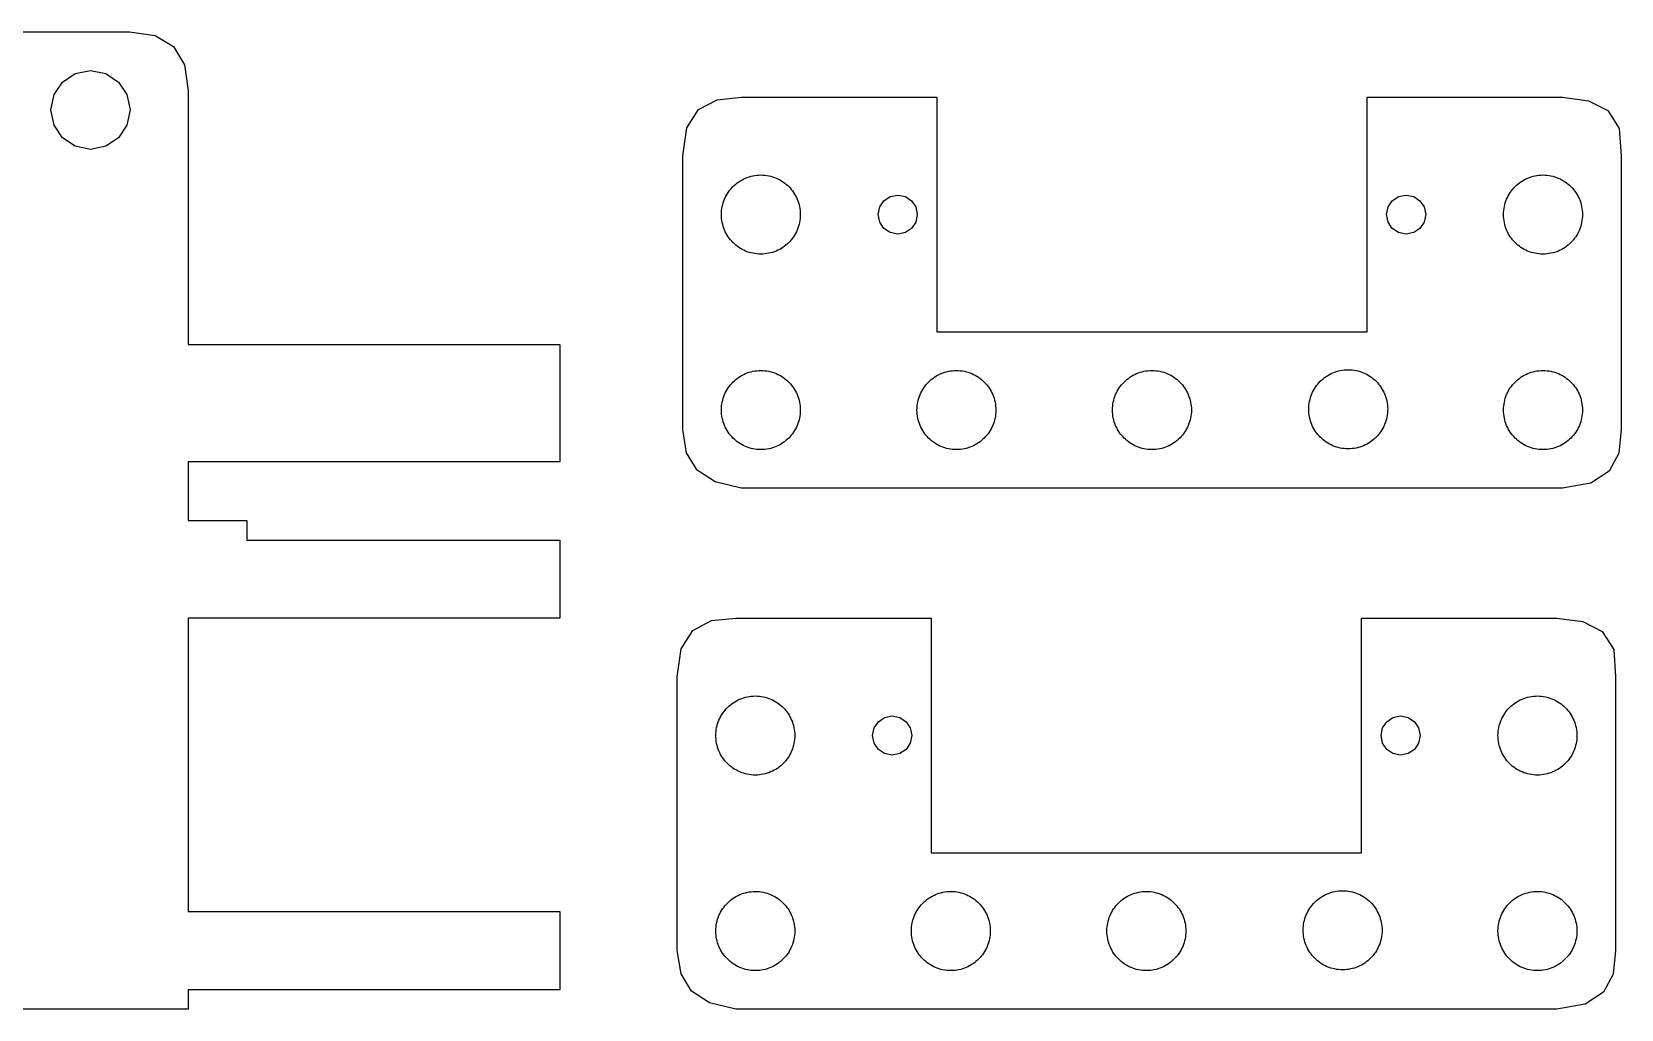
# Model space of a CAD drawing. Extents: x 0 to 450, y -1 to 305.
# Drawn here: x 257 to 338.3, y 200 to 250 of the extents above; entities that cross this region are included whole.
import ezdxf

# ---------------------------------------------------------------- set-up
doc = ezdxf.new("R2010")
doc.units = 0
doc.layers.add('Layer_1', color=7, linetype='CONTINUOUS')

msp = doc.modelspace()

# ---------------------------------------------------------------- linework, layer by layer
at = {"layer": 'Layer_1', "color": 7}
for points in [[(247.999984, 250.000022), (261.999984, 250.000022), (263.312487, 249.812525), (264.250001, 249.250025), (264.812498, 248.312522), (265.000006, 247.000022), (265.000006, 234.000023), (283.999996, 234.000023), (283.999996, 228.000024), (265.000006, 228.000024), (265.000006, 225.000021), (268, 225.000021), (268, 224.000026), (283.999996, 224.000026), (283.999996, 220.000026), (265.000006, 220.000026), (265.000006, 205.000036), (283.999996, 205.000036), (283.999996, 201.000016), (265.000006, 201.000016), (265.000006, 200.000018), (244.99999, 200.000018)], [(262.02374, 246.000024), (261.864703, 245.214669), (261.430997, 244.573339), (260.787724, 244.140942), (259.999989, 243.982386), (259.212254, 244.140942), (258.568982, 244.573339), (258.135275, 245.214669), (257.976239, 246.000024), (258.135275, 246.785379), (258.568982, 247.426709), (259.212255, 247.859106), (259.999989, 248.017662), (260.787724, 247.859106), (261.430997, 247.426709), (261.864703, 246.785379), (262.02374, 246.000024)], [(293.285108, 226.650527), (291.948983, 226.97939), (291.029898, 227.577269), (290.488426, 228.461779), (290.285085, 229.650527), (290.285085, 243.650527), (290.490374, 245.093817), (291.093624, 246.030592), (292.042596, 246.527331), (293.285108, 246.650527), (303.285088, 246.65053), (303.285088, 234.650528), (325.2851, 234.650528), (325.2851, 246.65053), (335.285108, 246.650527), (336.610283, 246.475713), (337.601504, 245.966934), (338.184518, 245.049954), (338.285102, 243.650527), (338.285102, 229.650527), (338.165242, 228.450425), (337.665483, 227.521668), (336.725542, 226.907341), (335.285108, 226.650527), (293.285108, 226.650527)], [(294.285106, 238.626777), (294.285106, 238.626777)], [(334.28511, 238.626777), (334.28511, 238.626777)], [(294.285106, 228.626766), (294.285106, 228.626766)], [(304.285086, 228.626783), (304.285086, 228.626783)], [(314.285094, 228.626783), (314.285094, 228.626783)], [(324.323343, 228.666915), (324.323343, 228.666915)], [(334.28511, 228.626766), (334.28511, 228.626766)], [(293.000035, 200.000015), (291.66391, 200.328877), (290.744825, 200.926756), (290.203354, 201.811266), (290.000013, 203.000015), (290.000013, 217.000015), (290.205301, 218.443305), (290.808551, 219.380079), (291.757523, 219.876819), (293.000035, 220.000014), (303.000015, 220.000017), (303.000015, 208.000016), (325.000027, 208.000016), (325.000027, 220.000017), (335.000036, 220.000014), (336.32521, 219.8252), (337.316431, 219.316421), (337.899446, 218.399442), (338.00003, 217.000015), (338.00003, 203.000015), (337.88017, 201.799912), (337.380411, 200.871156), (336.44047, 200.256829), (335.000036, 200.000015), (293.000035, 200.000015)], [(294.000033, 211.976264), (294.000033, 211.976264)], [(334.000038, 211.976264), (334.000038, 211.976264)], [(294.000033, 201.976253), (294.000033, 201.976253)], [(304.000013, 201.97627), (304.000013, 201.97627)], [(314.000021, 201.97627), (314.000021, 201.97627)], [(324.03827, 202.016402), (324.03827, 202.016402)], [(334.000038, 201.976253), (334.000038, 201.976253)]]:
    msp.add_lwpolyline(points, dxfattribs=at)
at = {"layer": 'Layer_1', "color": 1}
for points in [[(302.285089, 240.650528), (302.206504, 240.261281), (301.992196, 239.94342), (301.674334, 239.729112), (301.285089, 239.650527), (300.895844, 239.729112), (300.577983, 239.94342), (300.363674, 240.261281), (300.285089, 240.650528), (300.363674, 241.039771), (300.577983, 241.357633), (300.895844, 241.571941), (301.285089, 241.650526), (301.674334, 241.571941), (301.992196, 241.357633), (302.206504, 241.039771), (302.285089, 240.650528)], [(328.285083, 240.650528), (328.206498, 240.261281), (327.99219, 239.94342), (327.674328, 239.729112), (327.285085, 239.650527), (326.895838, 239.729112), (326.577977, 239.94342), (326.363669, 240.261281), (326.285084, 240.650528), (326.363669, 241.039771), (326.577977, 241.357633), (326.895838, 241.571941), (327.285085, 241.650526), (327.674328, 241.571941), (327.99219, 241.357633), (328.206498, 241.039771), (328.285083, 240.650528)], [(302.000017, 214.000015), (301.921432, 213.610769), (301.707124, 213.292907), (301.389262, 213.078599), (301.000017, 213.000014), (300.610772, 213.078599), (300.29291, 213.292907), (300.078602, 213.610769), (300.000017, 214.000015), (300.078602, 214.389259), (300.29291, 214.70712), (300.610772, 214.921428), (301.000017, 215.000013), (301.389262, 214.921428), (301.707124, 214.70712), (301.921432, 214.389259), (302.000017, 214.000015)], [(328.00001, 214.000015), (327.921425, 213.610769), (327.707117, 213.292907), (327.389256, 213.078599), (327.000012, 213.000014), (326.610766, 213.078599), (326.292904, 213.292907), (326.078596, 213.610769), (326.000011, 214.000015), (326.078596, 214.389259), (326.292904, 214.70712), (326.610766, 214.921428), (327.000012, 215.000013), (327.389256, 214.921428), (327.707117, 214.70712), (327.921425, 214.389259), (328.00001, 214.000015)]]:
    msp.add_lwpolyline(points, dxfattribs=at)
at = {"layer": 'Layer_1', "color": 7}
for points in [[(292.858416, 242.081535), (292.949686, 242.173094), (293.049678, 242.255918), (293.157007, 242.328655)], [(293.157007, 242.328655), (293.264364, 242.401389), (293.379031, 242.46404), (293.499738, 242.515243)], [(293.499738, 242.515243), (293.620416, 242.566447), (293.747134, 242.606206), (293.87848, 242.633164)], [(293.87848, 242.633164), (294.009798, 242.660116), (294.145801, 242.674278), (294.285106, 242.674278)], [(294.285106, 242.674278), (294.424382, 242.674278), (294.560385, 242.660111), (294.691703, 242.633164)], [(294.691703, 242.633164), (294.823049, 242.606212), (294.949767, 242.566447), (295.070445, 242.515243)], [(295.070445, 242.515243), (295.191152, 242.46404), (295.305847, 242.401389), (295.413176, 242.328655)], [(295.413176, 242.328655), (295.520505, 242.255918), (295.620496, 242.173094), (295.711767, 242.081535)], [(332.85842, 242.081535), (332.949719, 242.173094), (333.049711, 242.255918), (333.15704, 242.328655)], [(333.15704, 242.328655), (333.264369, 242.401389), (333.379064, 242.46404), (333.49977, 242.515243)], [(333.49977, 242.515243), (333.620449, 242.566447), (333.747138, 242.606206), (333.878484, 242.633164)], [(333.878484, 242.633164), (334.009831, 242.660116), (334.145834, 242.674278), (334.28511, 242.674278)], [(334.28511, 242.674278), (334.424415, 242.674278), (334.56039, 242.660111), (334.691736, 242.633164)], [(334.691736, 242.633164), (334.823082, 242.606212), (334.949772, 242.566447), (335.070478, 242.515243)], [(335.070478, 242.515243), (335.191156, 242.46404), (335.305852, 242.401389), (335.413209, 242.328655)], [(335.413209, 242.328655), (335.520538, 242.255918), (335.620529, 242.173094), (335.7118, 242.081535)], [(292.308449, 241.058384), (292.33526, 241.190125), (292.374969, 241.317204), (292.426023, 241.438263)], [(292.426023, 241.438263), (292.477049, 241.559323), (292.539505, 241.674362), (292.612036, 241.782027)], [(292.612036, 241.782027), (292.684539, 241.889692), (292.767117, 241.98998), (292.858416, 242.081535)], [(295.711767, 242.081535), (295.803066, 241.98998), (295.885644, 241.889692), (295.958147, 241.782027)], [(295.958147, 241.782027), (296.030678, 241.674362), (296.093134, 241.559323), (296.144188, 241.438263)], [(296.144188, 241.438263), (296.195214, 241.317204), (296.234866, 241.190125), (296.261734, 241.058384)], [(332.308482, 241.058384), (332.335293, 241.190125), (332.374974, 241.317204), (332.426028, 241.438263)], [(332.426028, 241.438263), (332.477082, 241.559323), (332.539538, 241.674362), (332.612069, 241.782027)], [(332.612069, 241.782027), (332.684572, 241.889692), (332.76715, 241.98998), (332.85842, 242.081535)], [(335.7118, 242.081535), (335.803071, 241.98998), (335.885649, 241.889692), (335.95818, 241.782027)], [(335.95818, 241.782027), (336.030683, 241.674362), (336.093139, 241.559323), (336.144193, 241.438263)], [(336.144193, 241.438263), (336.195247, 241.317204), (336.234899, 241.190125), (336.261766, 241.058384)], [(292.267442, 240.650528), (292.267442, 240.790239), (292.281554, 240.926643), (292.308449, 241.058384)], [(292.308449, 240.242671), (292.281638, 240.374413), (292.267442, 240.510816), (292.267442, 240.650528)], [(296.261734, 241.058384), (296.288545, 240.926643), (296.30274, 240.790239), (296.30274, 240.650528)], [(296.30274, 240.650528), (296.30274, 240.510816), (296.288629, 240.374413), (296.261734, 240.242671)], [(332.267475, 240.650528), (332.267475, 240.790239), (332.281586, 240.926643), (332.308482, 241.058384)], [(332.308482, 240.242671), (332.281671, 240.374413), (332.267475, 240.510816), (332.267475, 240.650528)], [(336.261766, 241.058384), (336.288578, 240.926643), (336.302745, 240.790239), (336.302745, 240.650528)], [(336.302745, 240.650528), (336.302745, 240.510816), (336.288634, 240.374413), (336.261766, 240.242671)], [(292.426023, 239.862795), (292.374969, 239.983854), (292.335317, 240.11093), (292.308449, 240.242671)], [(292.612036, 239.519031), (292.539505, 239.626696), (292.477049, 239.741735), (292.426023, 239.862795)], [(296.144188, 239.862795), (296.093134, 239.741735), (296.030678, 239.626696), (295.958147, 239.519031)], [(296.261734, 240.242671), (296.234922, 240.11093), (296.195214, 239.983854), (296.144188, 239.862795)], [(332.426028, 239.862795), (332.374974, 239.983854), (332.33535, 240.11093), (332.308482, 240.242671)], [(332.612069, 239.519031), (332.539538, 239.626696), (332.477082, 239.741735), (332.426028, 239.862795)], [(336.144193, 239.862795), (336.093139, 239.741735), (336.030683, 239.626696), (335.95818, 239.519031)], [(336.261766, 240.242671), (336.234955, 240.11093), (336.195247, 239.983854), (336.144193, 239.862795)], [(292.858416, 239.21952), (292.767117, 239.311078), (292.684539, 239.411366), (292.612036, 239.519031)], [(293.157007, 238.972403), (293.049678, 239.04514), (292.949686, 239.127964), (292.858416, 239.21952)], [(295.711767, 239.21952), (295.620496, 239.127964), (295.520505, 239.04514), (295.413176, 238.972403)], [(295.958147, 239.519031), (295.885644, 239.411366), (295.803066, 239.311078), (295.711767, 239.21952)], [(332.85842, 239.21952), (332.76715, 239.311078), (332.684572, 239.411366), (332.612069, 239.519031)], [(333.15704, 238.972403), (333.049711, 239.04514), (332.949719, 239.127964), (332.85842, 239.21952)], [(335.7118, 239.21952), (335.620529, 239.127964), (335.520538, 239.04514), (335.413209, 238.972403)], [(335.95818, 239.519031), (335.885649, 239.411366), (335.803071, 239.311078), (335.7118, 239.21952)], [(293.499738, 238.785815), (293.379031, 238.837018), (293.264364, 238.899666), (293.157007, 238.972403)], [(293.87848, 238.667894), (293.747134, 238.694846), (293.620416, 238.734611), (293.499738, 238.785815)], [(294.285106, 238.626777), (294.145801, 238.626777), (294.009798, 238.640945), (293.87848, 238.667894)], [(294.691703, 238.667894), (294.560385, 238.640942), (294.424382, 238.626777), (294.285106, 238.626777)], [(295.070445, 238.785815), (294.949767, 238.734611), (294.823049, 238.694852), (294.691703, 238.667894)], [(295.413176, 238.972403), (295.305847, 238.899666), (295.191152, 238.837018), (295.070445, 238.785815)], [(333.49977, 238.785815), (333.379064, 238.837018), (333.264369, 238.899666), (333.15704, 238.972403)], [(333.878484, 238.667894), (333.747138, 238.694846), (333.620449, 238.734611), (333.49977, 238.785815)], [(334.28511, 238.626777), (334.145834, 238.626777), (334.009831, 238.640945), (333.878484, 238.667894)], [(334.691736, 238.667894), (334.56039, 238.640942), (334.424415, 238.626777), (334.28511, 238.626777)], [(335.070478, 238.785815), (334.949772, 238.734611), (334.823082, 238.694852), (334.691736, 238.667894)], [(335.413209, 238.972403), (335.305852, 238.899666), (335.191156, 238.837018), (335.070478, 238.785815)], [(293.157007, 232.328647), (293.264364, 232.401404), (293.379031, 232.464029), (293.499738, 232.515252)], [(293.499738, 232.515252), (293.620416, 232.566447), (293.747134, 232.606212), (293.87848, 232.633164)], [(293.87848, 232.633164), (294.009798, 232.659976), (294.145801, 232.674284), (294.285106, 232.674284)], [(294.285106, 232.674284), (294.424382, 232.674284), (294.560385, 232.660173), (294.691703, 232.633164)], [(294.691703, 232.633164), (294.823049, 232.606071), (294.949767, 232.566447), (295.070445, 232.515252)], [(295.070445, 232.515252), (295.191152, 232.464029), (295.305847, 232.401404), (295.413176, 232.328647)], [(303.157015, 232.328664), (303.264344, 232.401392), (303.379039, 232.464046), (303.499746, 232.515241)], [(303.499746, 232.515241), (303.620424, 232.566436), (303.747114, 232.606201), (303.87846, 232.633153)], [(303.87846, 232.633153), (304.009806, 232.660246), (304.145809, 232.674273), (304.285086, 232.674273)], [(304.285086, 232.674273), (304.42439, 232.674273), (304.560365, 232.660162), (304.691711, 232.633153)], [(304.691711, 232.633153), (304.823058, 232.606342), (304.949747, 232.566436), (305.070454, 232.515241)], [(305.070454, 232.515241), (305.191132, 232.464046), (305.305827, 232.401392), (305.413184, 232.328664)], [(313.156995, 232.328664), (313.264352, 232.401392), (313.379048, 232.464046), (313.499726, 232.515241)], [(313.499726, 232.515241), (313.620432, 232.566436), (313.747122, 232.606201), (313.878468, 232.633153)], [(313.878468, 232.633153), (314.009814, 232.660246), (314.145789, 232.674273), (314.285094, 232.674273)], [(314.285094, 232.674273), (314.42437, 232.674273), (314.560373, 232.660162), (314.69172, 232.633153)], [(314.69172, 232.633153), (314.823066, 232.606342), (314.949755, 232.566436), (315.070434, 232.515241)], [(315.070434, 232.515241), (315.19114, 232.464046), (315.305835, 232.401392), (315.413164, 232.328664)], [(323.195244, 232.368796), (323.302602, 232.441524), (323.417269, 232.504178), (323.537975, 232.555373)], [(323.537975, 232.555373), (323.658653, 232.606568), (323.785371, 232.646333), (323.916717, 232.673285)], [(323.916717, 232.673285), (324.048035, 232.700096), (324.184038, 232.714405), (324.323343, 232.714405)], [(324.323343, 232.714405), (324.46262, 232.714405), (324.598623, 232.700294), (324.729941, 232.673285)], [(324.729941, 232.673285), (324.861287, 232.646474), (324.988005, 232.606568), (325.108683, 232.555373)], [(325.108683, 232.555373), (325.229389, 232.504178), (325.344084, 232.441524), (325.451414, 232.368796)], [(333.15704, 232.328647), (333.264369, 232.401404), (333.379064, 232.464029), (333.49977, 232.515252)], [(333.49977, 232.515252), (333.620449, 232.566447), (333.747138, 232.606212), (333.878484, 232.633164)], [(333.878484, 232.633164), (334.009831, 232.660258), (334.145834, 232.674284), (334.28511, 232.674284)], [(334.28511, 232.674284), (334.424415, 232.674284), (334.56039, 232.660173), (334.691736, 232.633164)], [(334.691736, 232.633164), (334.823082, 232.606071), (334.949772, 232.566447), (335.070478, 232.515252)], [(335.070478, 232.515252), (335.191156, 232.464029), (335.305852, 232.401404), (335.413209, 232.328647)], [(292.426023, 231.438264), (292.477049, 231.559309), (292.539505, 231.674371), (292.612036, 231.782039)], [(292.612036, 231.782039), (292.684539, 231.889678), (292.767117, 231.98998), (292.858416, 232.081533)], [(292.858416, 232.081533), (292.949686, 232.173086), (293.049678, 232.255918), (293.157007, 232.328647)], [(295.413176, 232.328647), (295.520505, 232.255918), (295.620496, 232.173086), (295.711767, 232.081533)], [(295.711767, 232.081533), (295.803066, 231.98998), (295.885644, 231.889678), (295.958147, 231.782039)], [(295.958147, 231.782039), (296.030678, 231.674371), (296.093134, 231.559309), (296.144188, 231.438264)], [(302.426003, 231.438252), (302.477057, 231.559326), (302.539513, 231.67436), (302.612044, 231.782027)], [(302.612044, 231.782027), (302.684547, 231.889695), (302.767125, 231.989969), (302.858396, 232.081522)], [(302.858396, 232.081522), (302.949695, 232.173074), (303.049686, 232.255907), (303.157015, 232.328664)], [(305.413184, 232.328664), (305.520513, 232.255907), (305.620505, 232.173074), (305.711775, 232.081522)], [(305.711775, 232.081522), (305.803046, 231.989969), (305.885624, 231.889695), (305.958155, 231.782027)], [(305.958155, 231.782027), (306.030658, 231.67436), (306.093114, 231.559326), (306.144168, 231.438252)], [(312.426011, 231.438252), (312.477065, 231.559326), (312.539521, 231.67436), (312.612024, 231.782027)], [(312.612024, 231.782027), (312.684555, 231.889695), (312.767133, 231.989969), (312.858404, 232.081522)], [(312.858404, 232.081522), (312.949675, 232.173074), (313.049666, 232.255907), (313.156995, 232.328664)], [(315.413164, 232.328664), (315.520522, 232.255907), (315.620485, 232.173074), (315.711784, 232.081522)], [(315.711784, 232.081522), (315.803054, 231.989969), (315.885632, 231.889695), (315.958135, 231.782027)], [(315.958135, 231.782027), (316.030666, 231.67436), (316.093122, 231.559326), (316.144176, 231.438252)], [(322.464261, 231.478384), (322.515286, 231.599458), (322.577742, 231.714492), (322.650273, 231.822159)], [(322.650273, 231.822159), (322.722776, 231.929827), (322.805354, 232.030101), (322.896653, 232.121654)], [(322.896653, 232.121654), (322.987924, 232.213206), (323.087915, 232.296039), (323.195244, 232.368796)], [(325.451414, 232.368796), (325.558743, 232.296039), (325.658734, 232.213206), (325.750005, 232.121654)], [(325.750005, 232.121654), (325.841304, 232.030101), (325.923882, 231.929827), (325.996385, 231.822159)], [(325.996385, 231.822159), (326.068916, 231.714492), (326.131372, 231.599458), (326.182426, 231.478384)], [(332.426028, 231.438264), (332.477082, 231.559309), (332.539538, 231.674371), (332.612069, 231.782039)], [(332.612069, 231.782039), (332.684572, 231.889678), (332.76715, 231.98998), (332.85842, 232.081533)], [(332.85842, 232.081533), (332.949719, 232.173086), (333.049711, 232.255918), (333.15704, 232.328647)], [(335.413209, 232.328647), (335.520538, 232.255918), (335.620529, 232.173086), (335.7118, 232.081533)], [(335.7118, 232.081533), (335.803071, 231.98998), (335.885649, 231.889678), (335.95818, 231.782039)], [(335.95818, 231.782039), (336.030683, 231.674371), (336.093139, 231.559309), (336.144193, 231.438264)], [(292.267442, 230.650525), (292.267442, 230.790253), (292.281554, 230.926651), (292.308449, 231.058393)], [(292.308449, 231.058393), (292.33526, 231.190134), (292.374969, 231.317219), (292.426023, 231.438264)], [(296.144188, 231.438264), (296.195214, 231.317219), (296.234866, 231.190134), (296.261734, 231.058393)], [(296.261734, 231.058393), (296.288545, 230.926651), (296.30274, 230.790225), (296.30274, 230.650525)], [(302.267451, 230.650514), (302.267451, 230.790242), (302.281562, 230.92664), (302.308458, 231.058381)], [(302.308458, 231.058381), (302.335269, 231.190123), (302.374949, 231.317207), (302.426003, 231.438252)], [(306.144168, 231.438252), (306.195222, 231.317207), (306.234874, 231.190123), (306.261742, 231.058381)], [(306.261742, 231.058381), (306.288553, 230.92664), (306.30272, 230.790242), (306.30272, 230.650514)], [(312.267459, 230.650514), (312.267459, 230.790242), (312.28157, 230.92664), (312.308438, 231.058381)], [(312.308438, 231.058381), (312.335249, 231.190123), (312.374957, 231.317207), (312.426011, 231.438252)], [(316.144176, 231.438252), (316.19523, 231.317207), (316.234854, 231.190123), (316.261722, 231.058381)], [(316.261722, 231.058381), (316.288533, 230.92664), (316.302729, 230.790242), (316.302729, 230.650514)], [(322.30568, 230.690646), (322.30568, 230.830374), (322.319791, 230.966772), (322.346687, 231.098513)], [(322.346687, 231.098513), (322.373498, 231.230255), (322.413207, 231.357339), (322.464261, 231.478384)], [(326.182426, 231.478384), (326.233451, 231.357339), (326.273104, 231.230255), (326.299971, 231.098513)], [(326.299971, 231.098513), (326.326782, 230.966772), (326.340978, 230.830374), (326.340978, 230.690646)], [(332.267475, 230.650525), (332.267475, 230.790225), (332.281586, 230.926651), (332.308482, 231.058393)], [(332.308482, 231.058393), (332.335293, 231.190134), (332.374974, 231.31719), (332.426028, 231.438264)], [(336.144193, 231.438264), (336.195247, 231.31719), (336.234899, 231.190134), (336.261766, 231.058393)], [(336.261766, 231.058393), (336.288578, 230.926651), (336.302745, 230.790225), (336.302745, 230.650525)], [(292.308449, 230.242686), (292.281638, 230.374427), (292.267442, 230.510825), (292.267442, 230.650525)], [(292.426023, 229.862786), (292.374969, 229.98386), (292.335317, 230.110916), (292.308449, 230.242686)], [(296.261734, 230.242686), (296.234922, 230.110944), (296.195214, 229.98386), (296.144188, 229.862786)], [(296.30274, 230.650525), (296.30274, 230.510825), (296.288629, 230.374427), (296.261734, 230.242686)], [(302.308458, 230.242674), (302.281646, 230.374416), (302.267451, 230.510814), (302.267451, 230.650514)], [(302.426003, 229.862803), (302.374949, 229.983848), (302.335325, 230.110933), (302.308458, 230.242674)], [(306.261742, 230.242674), (306.234931, 230.110933), (306.195222, 229.983848), (306.144168, 229.862803)], [(306.30272, 230.650514), (306.30272, 230.510814), (306.288609, 230.374416), (306.261742, 230.242674)], [(312.308438, 230.242674), (312.281626, 230.374416), (312.267459, 230.510814), (312.267459, 230.650514)], [(312.426011, 229.862803), (312.374957, 229.983848), (312.335305, 230.110933), (312.308438, 230.242674)], [(316.261722, 230.242674), (316.234911, 230.110933), (316.19523, 229.983848), (316.144176, 229.862803)], [(316.302729, 230.650514), (316.302729, 230.510814), (316.288618, 230.374416), (316.261722, 230.242674)], [(322.346687, 230.282806), (322.319876, 230.414548), (322.30568, 230.550946), (322.30568, 230.690646)], [(322.464261, 229.902907), (322.413207, 230.02398), (322.373554, 230.151065), (322.346687, 230.282806)], [(326.299971, 230.282806), (326.27316, 230.151065), (326.233451, 230.02398), (326.182426, 229.902907)], [(326.340978, 230.690646), (326.340978, 230.550946), (326.326867, 230.414548), (326.299971, 230.282806)], [(332.308482, 230.242658), (332.281671, 230.374399), (332.267475, 230.510825), (332.267475, 230.650525)], [(332.426028, 229.862786), (332.374974, 229.98386), (332.33535, 230.110916), (332.308482, 230.242658)], [(336.261766, 230.242658), (336.234955, 230.110916), (336.195247, 229.98386), (336.144193, 229.862786)], [(336.302745, 230.650525), (336.302745, 230.510825), (336.288634, 230.374399), (336.261766, 230.242658)], [(292.612036, 229.51904), (292.539505, 229.626708), (292.477049, 229.741741), (292.426023, 229.862786)], [(292.858416, 229.219517), (292.767117, 229.31107), (292.684539, 229.411372), (292.612036, 229.51904)], [(295.958147, 229.51904), (295.885644, 229.411372), (295.803066, 229.31107), (295.711767, 229.219517)], [(296.144188, 229.862786), (296.093134, 229.741741), (296.030678, 229.626708), (295.958147, 229.51904)], [(302.612044, 229.519028), (302.539513, 229.626696), (302.477057, 229.74173), (302.426003, 229.862803)], [(302.858396, 229.219506), (302.767125, 229.311087), (302.684547, 229.411361), (302.612044, 229.519028)], [(305.958155, 229.519028), (305.885624, 229.411361), (305.803046, 229.311087), (305.711775, 229.219506)], [(306.144168, 229.862803), (306.093114, 229.74173), (306.030658, 229.626696), (305.958155, 229.519028)], [(312.612024, 229.519028), (312.539521, 229.626696), (312.477065, 229.74173), (312.426011, 229.862803)], [(312.858404, 229.219506), (312.767133, 229.311087), (312.684555, 229.411361), (312.612024, 229.519028)], [(315.958135, 229.519028), (315.885632, 229.411361), (315.803054, 229.311087), (315.711784, 229.219506)], [(316.144176, 229.862803), (316.093122, 229.74173), (316.030666, 229.626696), (315.958135, 229.519028)], [(322.650273, 229.55916), (322.577742, 229.666828), (322.515286, 229.781862), (322.464261, 229.902907)], [(322.896653, 229.259638), (322.805354, 229.351219), (322.722776, 229.451493), (322.650273, 229.55916)], [(323.195244, 229.012524), (323.087915, 229.085281), (322.987924, 229.168085), (322.896653, 229.259638)], [(325.750005, 229.259638), (325.658734, 229.168085), (325.558743, 229.085281), (325.451414, 229.012524)], [(325.996385, 229.55916), (325.923882, 229.451493), (325.841304, 229.351219), (325.750005, 229.259638)], [(326.182426, 229.902907), (326.131372, 229.781862), (326.068916, 229.666828), (325.996385, 229.55916)], [(332.612069, 229.51904), (332.539538, 229.626708), (332.477082, 229.741741), (332.426028, 229.862786)], [(332.85842, 229.219517), (332.76715, 229.31107), (332.684572, 229.411372), (332.612069, 229.51904)], [(335.95818, 229.51904), (335.885649, 229.411372), (335.803071, 229.31107), (335.7118, 229.219517)], [(336.144193, 229.862786), (336.093139, 229.741741), (336.030683, 229.626708), (335.95818, 229.51904)], [(293.157007, 228.972404), (293.049678, 229.045132), (292.949686, 229.127964), (292.858416, 229.219517)], [(293.499738, 228.785826), (293.379031, 228.837022), (293.264364, 228.899675), (293.157007, 228.972404)], [(293.87848, 228.667886), (293.747134, 228.694979), (293.620416, 228.734603), (293.499738, 228.785826)], [(294.285106, 228.626766), (294.145801, 228.626766), (294.009798, 228.640877), (293.87848, 228.667886)], [(294.691703, 228.667886), (294.560385, 228.640792), (294.424382, 228.626766), (294.285106, 228.626766)], [(295.070445, 228.785826), (294.949767, 228.734603), (294.823049, 228.694866), (294.691703, 228.667886)], [(295.413176, 228.972404), (295.305847, 228.899675), (295.191152, 228.837022), (295.070445, 228.785826)], [(295.711767, 229.219517), (295.620496, 229.127964), (295.520505, 229.045132), (295.413176, 228.972404)], [(303.157015, 228.972392), (303.049686, 229.045149), (302.949695, 229.127953), (302.858396, 229.219506)], [(303.499746, 228.785815), (303.379039, 228.83701), (303.264344, 228.899664), (303.157015, 228.972392)], [(303.87846, 228.667903), (303.747114, 228.694714), (303.620424, 228.73462), (303.499746, 228.785815)], [(304.285086, 228.626783), (304.145809, 228.626783), (304.009806, 228.640894), (303.87846, 228.667903)], [(304.691711, 228.667903), (304.560365, 228.640809), (304.42439, 228.626783), (304.285086, 228.626783)], [(305.070454, 228.785815), (304.949747, 228.73462), (304.823058, 228.694855), (304.691711, 228.667903)], [(305.413184, 228.972392), (305.305827, 228.899664), (305.191132, 228.83701), (305.070454, 228.785815)], [(305.711775, 229.219506), (305.620505, 229.127953), (305.520513, 229.045149), (305.413184, 228.972392)], [(313.156995, 228.972392), (313.049666, 229.045149), (312.949675, 229.127953), (312.858404, 229.219506)], [(313.499726, 228.785815), (313.379048, 228.83701), (313.264352, 228.899664), (313.156995, 228.972392)], [(313.878468, 228.667903), (313.747122, 228.694714), (313.620432, 228.73462), (313.499726, 228.785815)], [(314.285094, 228.626783), (314.145789, 228.626783), (314.009814, 228.640894), (313.878468, 228.667903)], [(314.69172, 228.667903), (314.560373, 228.640809), (314.42437, 228.626783), (314.285094, 228.626783)], [(315.070434, 228.785815), (314.949755, 228.73462), (314.823066, 228.694855), (314.69172, 228.667903)], [(315.413164, 228.972392), (315.305835, 228.899664), (315.19114, 228.83701), (315.070434, 228.785815)], [(315.711784, 229.219506), (315.620485, 229.127953), (315.520522, 229.045149), (315.413164, 228.972392)], [(323.537975, 228.825947), (323.417269, 228.877142), (323.302602, 228.939796), (323.195244, 229.012524)], [(323.916717, 228.708035), (323.785371, 228.734846), (323.658653, 228.774752), (323.537975, 228.825947)], [(324.323343, 228.666915), (324.184038, 228.666915), (324.048035, 228.681026), (323.916717, 228.708035)], [(324.729941, 228.708035), (324.598623, 228.680941), (324.46262, 228.666915), (324.323343, 228.666915)], [(325.108683, 228.825947), (324.988005, 228.774752), (324.861287, 228.734987), (324.729941, 228.708035)], [(325.451414, 229.012524), (325.344084, 228.939796), (325.229389, 228.877142), (325.108683, 228.825947)], [(333.15704, 228.972404), (333.049711, 229.045132), (332.949719, 229.127964), (332.85842, 229.219517)], [(333.49977, 228.785826), (333.379064, 228.837022), (333.264369, 228.899675), (333.15704, 228.972404)], [(333.878484, 228.667886), (333.747138, 228.694979), (333.620449, 228.734603), (333.49977, 228.785826)], [(334.28511, 228.626766), (334.145834, 228.626766), (334.009831, 228.640877), (333.878484, 228.667886)], [(334.691736, 228.667886), (334.56039, 228.640792), (334.424415, 228.626766), (334.28511, 228.626766)], [(335.070478, 228.785826), (334.949772, 228.734603), (334.823082, 228.694838), (334.691736, 228.667886)], [(335.413209, 228.972404), (335.305852, 228.899675), (335.191156, 228.837022), (335.070478, 228.785826)], [(335.7118, 229.219517), (335.620529, 229.127964), (335.520538, 229.045132), (335.413209, 228.972404)], [(292.326963, 215.131515), (292.399466, 215.239179), (292.482044, 215.339467), (292.573343, 215.431023)], [(292.573343, 215.431023), (292.664614, 215.522581), (292.764605, 215.605405), (292.871934, 215.678142)], [(292.871934, 215.678142), (292.979292, 215.750877), (293.093958, 215.813527), (293.214665, 215.864731)], [(293.214665, 215.864731), (293.335343, 215.915934), (293.462061, 215.955694), (293.593407, 215.982652)], [(293.593407, 215.982652), (293.724725, 216.009604), (293.860728, 216.023766), (294.000033, 216.023766)], [(294.000033, 216.023766), (294.13931, 216.023766), (294.275312, 216.009598), (294.40663, 215.982652)], [(294.40663, 215.982652), (294.537977, 215.955699), (294.664694, 215.915934), (294.785373, 215.864731)], [(294.785373, 215.864731), (294.906079, 215.813527), (295.020774, 215.750877), (295.128103, 215.678142)], [(295.128103, 215.678142), (295.235432, 215.605405), (295.335424, 215.522581), (295.426694, 215.431023)], [(295.426694, 215.431023), (295.517993, 215.339467), (295.600572, 215.239179), (295.673074, 215.131515)], [(332.326996, 215.131515), (332.399499, 215.239179), (332.482077, 215.339467), (332.573348, 215.431023)], [(332.573348, 215.431023), (332.664647, 215.522581), (332.764638, 215.605405), (332.871967, 215.678142)], [(332.871967, 215.678142), (332.979296, 215.750877), (333.093991, 215.813527), (333.214698, 215.864731)], [(333.214698, 215.864731), (333.335376, 215.915934), (333.462066, 215.955694), (333.593412, 215.982652)], [(333.593412, 215.982652), (333.724758, 216.009604), (333.860761, 216.023766), (334.000038, 216.023766)], [(334.000038, 216.023766), (334.139342, 216.023766), (334.275317, 216.009598), (334.406663, 215.982652)], [(334.406663, 215.982652), (334.53801, 215.955699), (334.664699, 215.915934), (334.785406, 215.864731)], [(334.785406, 215.864731), (334.906084, 215.813527), (335.020779, 215.750877), (335.128136, 215.678142)], [(335.128136, 215.678142), (335.235465, 215.605405), (335.335457, 215.522581), (335.426727, 215.431023)], [(335.426727, 215.431023), (335.517998, 215.339467), (335.600576, 215.239179), (335.673107, 215.131515)], [(292.023377, 214.407871), (292.050188, 214.539613), (292.089896, 214.666692), (292.14095, 214.787751)], [(292.14095, 214.787751), (292.191976, 214.90881), (292.254432, 215.02385), (292.326963, 215.131515)], [(295.673074, 215.131515), (295.745606, 215.02385), (295.808061, 214.90881), (295.859115, 214.787751)], [(295.859115, 214.787751), (295.910141, 214.666692), (295.949793, 214.539613), (295.976661, 214.407871)], [(332.02341, 214.407871), (332.050221, 214.539613), (332.089901, 214.666692), (332.140955, 214.787751)], [(332.140955, 214.787751), (332.192009, 214.90881), (332.254465, 215.02385), (332.326996, 215.131515)], [(335.673107, 215.131515), (335.74561, 215.02385), (335.808066, 214.90881), (335.85912, 214.787751)], [(335.85912, 214.787751), (335.910174, 214.666692), (335.949826, 214.539613), (335.976694, 214.407871)], [(291.98237, 214.000015), (291.98237, 214.139726), (291.996481, 214.27613), (292.023377, 214.407871)], [(292.023377, 213.592159), (291.996566, 213.7239), (291.98237, 213.860304), (291.98237, 214.000015)], [(295.976661, 214.407871), (296.003472, 214.27613), (296.017668, 214.139726), (296.017668, 214.000015)], [(296.017668, 214.000015), (296.017668, 213.860304), (296.003557, 213.7239), (295.976661, 213.592159)], [(331.982403, 214.000015), (331.982403, 214.139726), (331.996514, 214.27613), (332.02341, 214.407871)], [(332.02341, 213.592159), (331.996598, 213.7239), (331.982403, 213.860304), (331.982403, 214.000015)], [(335.976694, 214.407871), (336.003505, 214.27613), (336.017672, 214.139726), (336.017672, 214.000015)], [(336.017672, 214.000015), (336.017672, 213.860304), (336.003561, 213.7239), (335.976694, 213.592159)], [(292.14095, 213.212282), (292.089896, 213.333341), (292.050244, 213.460417), (292.023377, 213.592159)], [(292.326963, 212.868518), (292.254432, 212.976183), (292.191976, 213.091223), (292.14095, 213.212282)], [(295.859115, 213.212282), (295.808061, 213.091223), (295.745606, 212.976183), (295.673074, 212.868518)], [(295.976661, 213.592159), (295.94985, 213.460417), (295.910141, 213.333341), (295.859115, 213.212282)], [(332.140955, 213.212282), (332.089901, 213.333341), (332.050277, 213.460417), (332.02341, 213.592159)], [(332.326996, 212.868518), (332.254465, 212.976183), (332.192009, 213.091223), (332.140955, 213.212282)], [(335.85912, 213.212282), (335.808066, 213.091223), (335.74561, 212.976183), (335.673107, 212.868518)], [(335.976694, 213.592159), (335.949883, 213.460417), (335.910174, 213.333341), (335.85912, 213.212282)], [(292.573343, 212.569007), (292.482044, 212.660566), (292.399466, 212.760854), (292.326963, 212.868518)], [(292.871934, 212.321891), (292.764605, 212.394628), (292.664614, 212.477452), (292.573343, 212.569007)], [(293.214665, 212.135302), (293.093958, 212.186506), (292.979292, 212.249154), (292.871934, 212.321891)], [(295.128103, 212.321891), (295.020774, 212.249154), (294.906079, 212.186506), (294.785373, 212.135302)], [(295.426694, 212.569007), (295.335424, 212.477452), (295.235432, 212.394628), (295.128103, 212.321891)], [(295.673074, 212.868518), (295.600572, 212.760854), (295.517993, 212.660566), (295.426694, 212.569007)], [(332.573348, 212.569007), (332.482077, 212.660566), (332.399499, 212.760854), (332.326996, 212.868518)], [(332.871967, 212.321891), (332.764638, 212.394628), (332.664647, 212.477452), (332.573348, 212.569007)], [(333.214698, 212.135302), (333.093991, 212.186506), (332.979296, 212.249154), (332.871967, 212.321891)], [(335.128136, 212.321891), (335.020779, 212.249154), (334.906084, 212.186506), (334.785406, 212.135302)], [(335.426727, 212.569007), (335.335457, 212.477452), (335.235465, 212.394628), (335.128136, 212.321891)], [(335.673107, 212.868518), (335.600576, 212.760854), (335.517998, 212.660566), (335.426727, 212.569007)], [(293.593407, 212.017381), (293.462061, 212.044334), (293.335343, 212.084099), (293.214665, 212.135302)], [(294.000033, 211.976264), (293.860728, 211.976264), (293.724725, 211.990432), (293.593407, 212.017381)], [(294.40663, 212.017381), (294.275312, 211.990429), (294.13931, 211.976264), (294.000033, 211.976264)], [(294.785373, 212.135302), (294.664694, 212.084099), (294.537977, 212.044339), (294.40663, 212.017381)], [(333.593412, 212.017381), (333.462066, 212.044334), (333.335376, 212.084099), (333.214698, 212.135302)], [(334.000038, 211.976264), (333.860761, 211.976264), (333.724758, 211.990432), (333.593412, 212.017381)], [(334.406663, 212.017381), (334.275317, 211.990429), (334.139342, 211.976264), (334.000038, 211.976264)], [(334.785406, 212.135302), (334.664699, 212.084099), (334.53801, 212.044339), (334.406663, 212.017381)], [(292.573343, 205.43102), (292.664614, 205.522573), (292.764605, 205.605405), (292.871934, 205.678134)], [(292.871934, 205.678134), (292.979292, 205.750891), (293.093958, 205.813516), (293.214665, 205.864739)], [(293.214665, 205.864739), (293.335343, 205.915935), (293.462061, 205.9557), (293.593407, 205.982652)], [(293.593407, 205.982652), (293.724725, 206.009463), (293.860728, 206.023772), (294.000033, 206.023772)], [(294.000033, 206.023772), (294.13931, 206.023772), (294.275312, 206.009661), (294.40663, 205.982652)], [(294.40663, 205.982652), (294.537977, 205.955559), (294.664694, 205.915935), (294.785373, 205.864739)], [(294.785373, 205.864739), (294.906079, 205.813516), (295.020774, 205.750891), (295.128103, 205.678134)], [(295.128103, 205.678134), (295.235432, 205.605405), (295.335424, 205.522573), (295.426694, 205.43102)], [(302.573323, 205.431009), (302.664622, 205.522562), (302.764613, 205.605394), (302.871942, 205.678151)], [(302.871942, 205.678151), (302.979272, 205.75088), (303.093967, 205.813533), (303.214673, 205.864728)], [(303.214673, 205.864728), (303.335351, 205.915923), (303.462041, 205.955688), (303.593387, 205.982641)], [(303.593387, 205.982641), (303.724733, 206.009734), (303.860736, 206.02376), (304.000013, 206.02376)], [(304.000013, 206.02376), (304.139318, 206.02376), (304.275292, 206.009649), (304.406639, 205.982641)], [(304.406639, 205.982641), (304.537985, 205.955829), (304.664674, 205.915923), (304.785381, 205.864728)], [(304.785381, 205.864728), (304.906059, 205.813533), (305.020754, 205.75088), (305.128112, 205.678151)], [(305.128112, 205.678151), (305.235441, 205.605394), (305.335432, 205.522562), (305.426703, 205.431009)], [(312.573331, 205.431009), (312.664602, 205.522562), (312.764593, 205.605394), (312.871922, 205.678151)], [(312.871922, 205.678151), (312.97928, 205.75088), (313.093975, 205.813533), (313.214653, 205.864728)], [(313.214653, 205.864728), (313.33536, 205.915923), (313.462049, 205.955688), (313.593395, 205.982641)], [(313.593395, 205.982641), (313.724742, 206.009734), (313.860716, 206.02376), (314.000021, 206.02376)], [(314.000021, 206.02376), (314.139298, 206.02376), (314.275301, 206.009649), (314.406647, 205.982641)], [(314.406647, 205.982641), (314.537993, 205.955829), (314.664683, 205.915923), (314.785361, 205.864728)], [(314.785361, 205.864728), (314.906067, 205.813533), (315.020762, 205.75088), (315.128092, 205.678151)], [(315.128092, 205.678151), (315.235449, 205.605394), (315.335412, 205.522562), (315.426711, 205.431009)], [(322.611581, 205.471141), (322.702851, 205.562694), (322.802843, 205.645526), (322.910172, 205.718283)], [(322.910172, 205.718283), (323.017529, 205.791012), (323.132196, 205.853665), (323.252902, 205.90486)], [(323.252902, 205.90486), (323.373581, 205.956055), (323.500298, 205.99582), (323.631645, 206.022773)], [(323.631645, 206.022773), (323.762963, 206.049584), (323.898966, 206.063892), (324.03827, 206.063892)], [(324.03827, 206.063892), (324.177547, 206.063892), (324.31355, 206.049781), (324.444868, 206.022773)], [(324.444868, 206.022773), (324.576214, 205.995961), (324.702932, 205.956055), (324.82361, 205.90486)], [(324.82361, 205.90486), (324.944317, 205.853665), (325.059012, 205.791012), (325.166341, 205.718283)], [(325.166341, 205.718283), (325.27367, 205.645526), (325.373661, 205.562694), (325.464932, 205.471141)], [(332.573348, 205.43102), (332.664647, 205.522573), (332.764638, 205.605405), (332.871967, 205.678134)], [(332.871967, 205.678134), (332.979296, 205.750891), (333.093991, 205.813516), (333.214698, 205.864739)], [(333.214698, 205.864739), (333.335376, 205.915935), (333.462066, 205.9557), (333.593412, 205.982652)], [(333.593412, 205.982652), (333.724758, 206.009745), (333.860761, 206.023772), (334.000038, 206.023772)], [(334.000038, 206.023772), (334.139342, 206.023772), (334.275317, 206.009661), (334.406663, 205.982652)], [(334.406663, 205.982652), (334.53801, 205.955559), (334.664699, 205.915935), (334.785406, 205.864739)], [(334.785406, 205.864739), (334.906084, 205.813516), (335.020779, 205.750891), (335.128136, 205.678134)], [(335.128136, 205.678134), (335.235465, 205.605405), (335.335457, 205.522573), (335.426727, 205.43102)], [(292.14095, 204.787751), (292.191976, 204.908796), (292.254432, 205.023858), (292.326963, 205.131526)], [(292.326963, 205.131526), (292.399466, 205.239166), (292.482044, 205.339467), (292.573343, 205.43102)], [(295.426694, 205.43102), (295.517993, 205.339467), (295.600572, 205.239166), (295.673074, 205.131526)], [(295.673074, 205.131526), (295.745606, 205.023858), (295.808061, 204.908796), (295.859115, 204.787751)], [(302.14093, 204.78774), (302.191984, 204.908813), (302.25444, 205.023847), (302.326971, 205.131515)], [(302.326971, 205.131515), (302.399474, 205.239183), (302.482052, 205.339456), (302.573323, 205.431009)], [(305.426703, 205.431009), (305.517973, 205.339456), (305.600552, 205.239183), (305.673083, 205.131515)], [(305.673083, 205.131515), (305.745586, 205.023847), (305.808041, 204.908813), (305.859095, 204.78774)], [(312.140939, 204.78774), (312.191993, 204.908813), (312.254448, 205.023847), (312.326951, 205.131515)], [(312.326951, 205.131515), (312.399482, 205.239183), (312.482061, 205.339456), (312.573331, 205.431009)], [(315.426711, 205.431009), (315.517982, 205.339456), (315.60056, 205.239183), (315.673063, 205.131515)], [(315.673063, 205.131515), (315.745594, 205.023847), (315.80805, 204.908813), (315.859104, 204.78774)], [(322.179188, 204.827872), (322.230214, 204.948945), (322.29267, 205.063979), (322.365201, 205.171647)], [(322.365201, 205.171647), (322.437704, 205.279315), (322.520282, 205.379588), (322.611581, 205.471141)], [(325.464932, 205.471141), (325.556231, 205.379588), (325.638809, 205.279315), (325.711312, 205.171647)], [(325.711312, 205.171647), (325.783843, 205.063979), (325.846299, 204.948945), (325.897353, 204.827872)], [(332.140955, 204.787751), (332.192009, 204.908796), (332.254465, 205.023858), (332.326996, 205.131526)], [(332.326996, 205.131526), (332.399499, 205.239166), (332.482077, 205.339467), (332.573348, 205.43102)], [(335.426727, 205.43102), (335.517998, 205.339467), (335.600576, 205.239166), (335.673107, 205.131526)], [(335.673107, 205.131526), (335.74561, 205.023858), (335.808066, 204.908796), (335.85912, 204.787751)], [(291.98237, 204.000013), (291.98237, 204.139741), (291.996481, 204.276139), (292.023377, 204.40788)], [(292.023377, 204.40788), (292.050188, 204.539621), (292.089896, 204.666706), (292.14095, 204.787751)], [(295.859115, 204.787751), (295.910141, 204.666706), (295.949793, 204.539621), (295.976661, 204.40788)], [(295.976661, 204.40788), (296.003472, 204.276139), (296.017668, 204.139713), (296.017668, 204.000013)], [(301.982378, 204.000001), (301.982378, 204.139729), (301.996489, 204.276127), (302.023385, 204.407869)], [(302.023385, 204.407869), (302.050196, 204.53961), (302.089876, 204.666695), (302.14093, 204.78774)], [(305.859095, 204.78774), (305.910149, 204.666695), (305.949802, 204.53961), (305.976669, 204.407869)], [(305.976669, 204.407869), (306.00348, 204.276127), (306.017648, 204.139729), (306.017648, 204.000001)], [(311.982386, 204.000001), (311.982386, 204.139729), (311.996497, 204.276127), (312.023365, 204.407869)], [(312.023365, 204.407869), (312.050176, 204.53961), (312.089885, 204.666695), (312.140939, 204.78774)], [(315.859104, 204.78774), (315.910158, 204.666695), (315.949782, 204.53961), (315.976649, 204.407869)], [(315.976649, 204.407869), (316.00346, 204.276127), (316.017656, 204.139729), (316.017656, 204.000001)], [(322.020607, 204.040133), (322.020607, 204.179861), (322.034718, 204.316259), (322.061614, 204.448001)], [(322.061614, 203.632294), (322.034803, 203.764035), (322.020607, 203.900433), (322.020607, 204.040133)], [(322.061614, 204.448001), (322.088425, 204.579742), (322.128134, 204.706827), (322.179188, 204.827872)], [(325.897353, 204.827872), (325.948379, 204.706827), (325.988031, 204.579742), (326.014898, 204.448001)], [(326.014898, 204.448001), (326.04171, 204.316259), (326.055905, 204.179861), (326.055905, 204.040133)], [(326.055905, 204.040133), (326.055905, 203.900433), (326.041794, 203.764035), (326.014898, 203.632294)], [(331.982403, 204.000013), (331.982403, 204.139713), (331.996514, 204.276139), (332.02341, 204.40788)], [(332.02341, 204.40788), (332.050221, 204.539621), (332.089901, 204.666678), (332.140955, 204.787751)], [(335.85912, 204.787751), (335.910174, 204.666678), (335.949826, 204.539621), (335.976694, 204.40788)], [(335.976694, 204.40788), (336.003505, 204.276139), (336.017672, 204.139713), (336.017672, 204.000013)], [(292.023377, 203.592173), (291.996566, 203.723915), (291.98237, 203.860313), (291.98237, 204.000013)], [(292.14095, 203.212274), (292.089896, 203.333347), (292.050244, 203.460404), (292.023377, 203.592173)], [(295.976661, 203.592173), (295.94985, 203.460432), (295.910141, 203.333347), (295.859115, 203.212274)], [(296.017668, 204.000013), (296.017668, 203.860313), (296.003557, 203.723915), (295.976661, 203.592173)], [(302.023385, 203.592162), (301.996574, 203.723903), (301.982378, 203.860301), (301.982378, 204.000001)], [(302.14093, 203.212291), (302.089876, 203.333336), (302.050252, 203.460421), (302.023385, 203.592162)], [(305.976669, 203.592162), (305.949858, 203.460421), (305.910149, 203.333336), (305.859095, 203.212291)], [(306.017648, 204.000001), (306.017648, 203.860301), (306.003537, 203.723903), (305.976669, 203.592162)], [(312.023365, 203.592162), (311.996554, 203.723903), (311.982386, 203.860301), (311.982386, 204.000001)], [(312.140939, 203.212291), (312.089885, 203.333336), (312.050232, 203.460421), (312.023365, 203.592162)], [(315.976649, 203.592162), (315.949838, 203.460421), (315.910158, 203.333336), (315.859104, 203.212291)], [(316.017656, 204.000001), (316.017656, 203.860301), (316.003545, 203.723903), (315.976649, 203.592162)], [(322.179188, 203.252395), (322.128134, 203.373468), (322.088482, 203.500553), (322.061614, 203.632294)], [(322.365201, 202.908648), (322.29267, 203.016316), (322.230214, 203.131349), (322.179188, 203.252395)], [(325.897353, 203.252395), (325.846299, 203.131349), (325.783843, 203.016316), (325.711312, 202.908648)], [(326.014898, 203.632294), (325.988087, 203.500553), (325.948379, 203.373468), (325.897353, 203.252395)], [(332.02341, 203.592145), (331.996598, 203.723886), (331.982403, 203.860313), (331.982403, 204.000013)], [(332.140955, 203.212274), (332.089901, 203.333347), (332.050277, 203.460404), (332.02341, 203.592145)], [(335.976694, 203.592145), (335.949883, 203.460404), (335.910174, 203.333347), (335.85912, 203.212274)], [(336.017672, 204.000013), (336.017672, 203.860313), (336.003561, 203.723886), (335.976694, 203.592145)], [(292.326963, 202.868527), (292.254432, 202.976195), (292.191976, 203.091229), (292.14095, 203.212274)], [(292.573343, 202.569005), (292.482044, 202.660558), (292.399466, 202.760859), (292.326963, 202.868527)], [(292.871934, 202.321891), (292.764605, 202.39462), (292.664614, 202.477452), (292.573343, 202.569005)], [(295.426694, 202.569005), (295.335424, 202.477452), (295.235432, 202.39462), (295.128103, 202.321891)], [(295.673074, 202.868527), (295.600572, 202.760859), (295.517993, 202.660558), (295.426694, 202.569005)], [(295.859115, 203.212274), (295.808061, 203.091229), (295.745606, 202.976195), (295.673074, 202.868527)], [(302.326971, 202.868516), (302.25444, 202.976184), (302.191984, 203.091217), (302.14093, 203.212291)], [(302.573323, 202.568993), (302.482052, 202.660575), (302.399474, 202.760848), (302.326971, 202.868516)], [(302.871942, 202.32188), (302.764613, 202.394637), (302.664622, 202.477441), (302.573323, 202.568993)], [(305.426703, 202.568993), (305.335432, 202.477441), (305.235441, 202.394637), (305.128112, 202.32188)], [(305.673083, 202.868516), (305.600552, 202.760848), (305.517973, 202.660575), (305.426703, 202.568993)], [(305.859095, 203.212291), (305.808041, 203.091217), (305.745586, 202.976184), (305.673083, 202.868516)], [(312.326951, 202.868516), (312.254448, 202.976184), (312.191993, 203.091217), (312.140939, 203.212291)], [(312.573331, 202.568993), (312.482061, 202.660575), (312.399482, 202.760848), (312.326951, 202.868516)], [(312.871922, 202.32188), (312.764593, 202.394637), (312.664602, 202.477441), (312.573331, 202.568993)], [(315.426711, 202.568993), (315.335412, 202.477441), (315.235449, 202.394637), (315.128092, 202.32188)], [(315.673063, 202.868516), (315.60056, 202.760848), (315.517982, 202.660575), (315.426711, 202.568993)], [(315.859104, 203.212291), (315.80805, 203.091217), (315.745594, 202.976184), (315.673063, 202.868516)], [(322.611581, 202.609125), (322.520282, 202.700707), (322.437704, 202.80098), (322.365201, 202.908648)], [(322.910172, 202.362012), (322.802843, 202.434769), (322.702851, 202.517573), (322.611581, 202.609125)], [(325.464932, 202.609125), (325.373661, 202.517573), (325.27367, 202.434769), (325.166341, 202.362012)], [(325.711312, 202.908648), (325.638809, 202.80098), (325.556231, 202.700707), (325.464932, 202.609125)], [(332.326996, 202.868527), (332.254465, 202.976195), (332.192009, 203.091229), (332.140955, 203.212274)], [(332.573348, 202.569005), (332.482077, 202.660558), (332.399499, 202.760859), (332.326996, 202.868527)], [(332.871967, 202.321891), (332.764638, 202.39462), (332.664647, 202.477452), (332.573348, 202.569005)], [(335.426727, 202.569005), (335.335457, 202.477452), (335.235465, 202.39462), (335.128136, 202.321891)], [(335.673107, 202.868527), (335.600576, 202.760859), (335.517998, 202.660558), (335.426727, 202.569005)], [(335.85912, 203.212274), (335.808066, 203.091229), (335.74561, 202.976195), (335.673107, 202.868527)], [(293.214665, 202.135314), (293.093958, 202.186509), (292.979292, 202.249162), (292.871934, 202.321891)], [(293.593407, 202.017373), (293.462061, 202.044467), (293.335343, 202.084091), (293.214665, 202.135314)], [(294.000033, 201.976253), (293.860728, 201.976253), (293.724725, 201.990365), (293.593407, 202.017373)], [(294.40663, 202.017373), (294.275312, 201.99028), (294.13931, 201.976253), (294.000033, 201.976253)], [(294.785373, 202.135314), (294.664694, 202.084091), (294.537977, 202.044354), (294.40663, 202.017373)], [(295.128103, 202.321891), (295.020774, 202.249162), (294.906079, 202.186509), (294.785373, 202.135314)], [(303.214673, 202.135303), (303.093967, 202.186498), (302.979272, 202.249151), (302.871942, 202.32188)], [(303.593387, 202.01739), (303.462041, 202.044201), (303.335351, 202.084107), (303.214673, 202.135303)], [(304.000013, 201.97627), (303.860736, 201.97627), (303.724733, 201.990381), (303.593387, 202.01739)], [(304.406639, 202.01739), (304.275292, 201.990297), (304.139318, 201.97627), (304.000013, 201.97627)], [(304.785381, 202.135303), (304.664674, 202.084107), (304.537985, 202.044342), (304.406639, 202.01739)], [(305.128112, 202.32188), (305.020754, 202.249151), (304.906059, 202.186498), (304.785381, 202.135303)], [(313.214653, 202.135303), (313.093975, 202.186498), (312.97928, 202.249151), (312.871922, 202.32188)], [(313.593395, 202.01739), (313.462049, 202.044201), (313.33536, 202.084107), (313.214653, 202.135303)], [(314.000021, 201.97627), (313.860716, 201.97627), (313.724742, 201.990381), (313.593395, 202.01739)], [(314.406647, 202.01739), (314.275301, 201.990297), (314.139298, 201.97627), (314.000021, 201.97627)], [(314.785361, 202.135303), (314.664683, 202.084107), (314.537993, 202.044342), (314.406647, 202.01739)], [(315.128092, 202.32188), (315.020762, 202.249151), (314.906067, 202.186498), (314.785361, 202.135303)], [(323.252902, 202.175435), (323.132196, 202.22663), (323.017529, 202.289283), (322.910172, 202.362012)], [(323.631645, 202.057522), (323.500298, 202.084333), (323.373581, 202.124239), (323.252902, 202.175435)], [(324.03827, 202.016402), (323.898966, 202.016402), (323.762963, 202.030513), (323.631645, 202.057522)], [(324.444868, 202.057522), (324.31355, 202.030429), (324.177547, 202.016402), (324.03827, 202.016402)], [(324.82361, 202.175435), (324.702932, 202.124239), (324.576214, 202.084474), (324.444868, 202.057522)], [(325.166341, 202.362012), (325.059012, 202.289283), (324.944317, 202.22663), (324.82361, 202.175435)], [(333.214698, 202.135314), (333.093991, 202.186509), (332.979296, 202.249162), (332.871967, 202.321891)], [(333.593412, 202.017373), (333.462066, 202.044467), (333.335376, 202.084091), (333.214698, 202.135314)], [(334.000038, 201.976253), (333.860761, 201.976253), (333.724758, 201.990365), (333.593412, 202.017373)], [(334.406663, 202.017373), (334.275317, 201.99028), (334.139342, 201.976253), (334.000038, 201.976253)], [(334.785406, 202.135314), (334.664699, 202.084091), (334.53801, 202.044325), (334.406663, 202.017373)], [(335.128136, 202.321891), (335.020779, 202.249162), (334.906084, 202.186509), (334.785406, 202.135314)]]:
    msp.add_open_spline(points, degree=3, dxfattribs=at)

doc.saveas('drawing.dxf')
